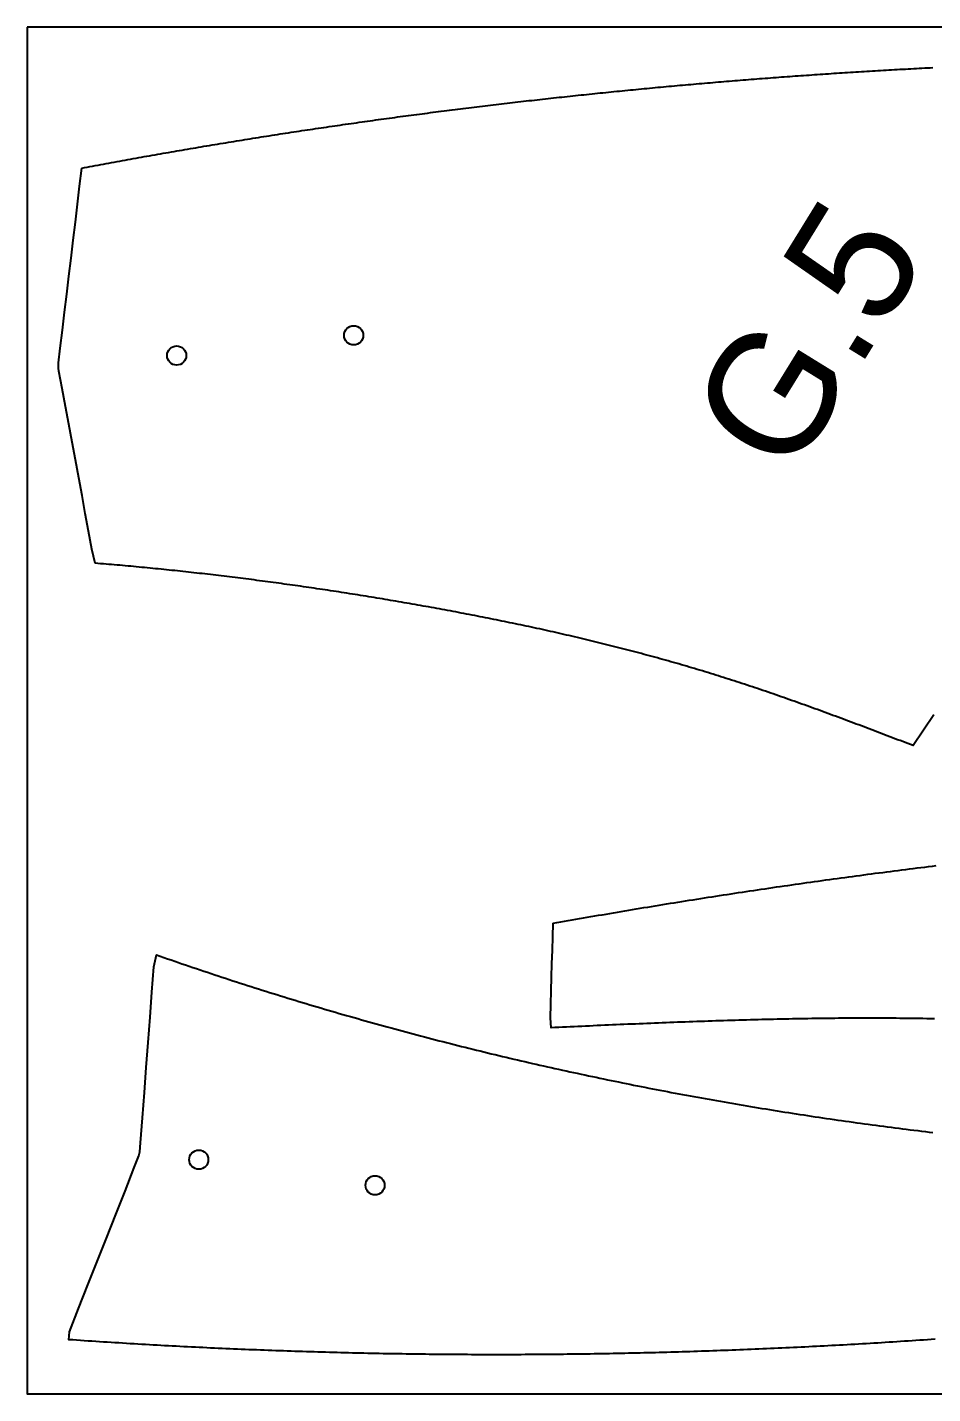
# Model space of a CAD drawing. Extents: x 2 to 206, y 2 to 48.
# Drawn here: x 111.83 to 142.32, y 1.85 to 47.85 of the extents above; entities that cross this region are included whole.
import ezdxf

# ---------------------------------------------------------------- set-up
doc = ezdxf.new("R2010")
doc.units = 0
doc.layers.get('0').update_dxf_attribs({"linetype": 'CONTINUOUS'})
for name, color, linetype in [('ANNOTATION', 7, 'CONTINUOUS'), ('CUT_SHEET', 1, 'CONTINUOUS'), ('DRILLING', 3, 'CONTINUOUS')]:
    doc.layers.add(name, color=color, linetype=linetype)
doc.styles.add('TW_CEN_MT', font='txt')

# ---------------------------------------------------------------- blocks, each defined once
blk = doc.blocks.new('*U20')
at = {"layer": 'ANNOTATION', "color": 7, "style": 'TW_CEN_MT'}
blk.add_text('G.5', height=4.1481, rotation=58.3366, dxfattribs=at).set_placement((137.521, 32.581))

msp = doc.modelspace()

# ---------------------------------------------------------------- linework, layer by layer
for points in [[(113.669, 43.1052, 0), (113.76, 43.1225, 0), (113.851, 43.1397, 0), (113.943, 43.1568, 0), (114.034, 43.174, 0), (114.125, 43.191, 0), (114.216, 43.2081, 0), (114.308, 43.2251, 0), (114.399, 43.242, 0), (114.49, 43.259, 0), (114.582, 43.2758, 0), (114.673, 43.2927, 0), (114.764, 43.3095, 0), (114.856, 43.3262, 0), (114.947, 43.3429, 0), (115.039, 43.3596, 0), (115.13, 43.3762, 0), (115.221, 43.3928, 0), (115.313, 43.4093, 0), (115.404, 43.4258, 0), (115.496, 43.4423, 0), (115.587, 43.4587, 0), (115.678, 43.4751, 0), (115.77, 43.4914, 0), (115.861, 43.5077, 0), (115.953, 43.5239, 0), (116.044, 43.5401, 0), (116.136, 43.5563, 0), (116.227, 43.5724, 0), (116.319, 43.5885, 0), (116.41, 43.6045, 0), (116.502, 43.6205, 0), (116.593, 43.6365, 0), (116.685, 43.6524, 0), (116.776, 43.6682, 0), (116.868, 43.6841, 0), (116.959, 43.6998, 0), (117.051, 43.7156, 0), (117.142, 43.7313, 0), (117.234, 43.7469, 0), (117.325, 43.7626, 0), (117.417, 43.7781, 0), (117.509, 43.7937, 0), (117.6, 43.8091, 0), (117.692, 43.8246, 0), (117.783, 43.84, 0), (117.875, 43.8554, 0), (117.967, 43.8707, 0), (118.058, 43.886, 0), (118.15, 43.9012, 0), (118.241, 43.9164, 0), (118.333, 43.9315, 0), (118.425, 43.9466, 0), (118.516, 43.9617, 0), (118.608, 43.9767, 0), (118.7, 43.9917, 0), (118.791, 44.0067, 0), (118.883, 44.0216, 0), (118.975, 44.0364, 0), (119.066, 44.0512, 0), (119.158, 44.066, 0), (119.25, 44.0807, 0), (119.341, 44.0954, 0), (119.433, 44.1101, 0), (119.525, 44.1247, 0), (119.617, 44.1392, 0), (119.708, 44.1538, 0), (119.8, 44.1683, 0), (119.892, 44.1827, 0), (119.984, 44.1971, 0), (120.075, 44.2114, 0), (120.167, 44.2258, 0), (120.259, 44.24, 0), (120.351, 44.2543, 0), (120.443, 44.2684, 0), (120.534, 44.2826, 0), (120.626, 44.2967, 0), (120.718, 44.3108, 0), (120.81, 44.3248, 0), (120.902, 44.3388, 0), (120.993, 44.3527, 0), (121.085, 44.3666, 0), (121.177, 44.3804, 0), (121.269, 44.3943, 0), (121.361, 44.408, 0), (121.453, 44.4218, 0), (121.545, 44.4354, 0), (121.636, 44.4491, 0), (121.728, 44.4627, 0), (121.82, 44.4763, 0), (121.912, 44.4898, 0), (122.004, 44.5033, 0), (122.096, 44.5167, 0), (122.188, 44.5301, 0), (122.28, 44.5435, 0), (122.372, 44.5568, 0), (122.464, 44.5701, 0), (122.555, 44.5833, 0), (122.647, 44.5965, 0), (122.739, 44.6096, 0), (122.831, 44.6227, 0), (122.923, 44.6358, 0), (123.015, 44.6488, 0), (123.107, 44.6618, 0), (123.199, 44.6748, 0), (123.291, 44.6877, 0), (123.383, 44.7005, 0), (123.475, 44.7134, 0), (123.567, 44.7261, 0), (123.659, 44.7389, 0), (123.751, 44.7516, 0), (123.843, 44.7642, 0), (123.935, 44.7768, 0), (124.027, 44.7894, 0), (124.119, 44.8019, 0), (124.211, 44.8144, 0), (124.303, 44.8269, 0), (124.395, 44.8393, 0), (124.487, 44.8517, 0), (124.58, 44.864, 0), (124.672, 44.8763, 0), (124.764, 44.8885, 0), (124.856, 44.9007, 0), (124.948, 44.9129, 0), (125.04, 44.925, 0), (125.132, 44.9371, 0), (125.224, 44.9492, 0), (125.316, 44.9612, 0), (125.408, 44.9731, 0), (125.5, 44.985, 0), (125.593, 44.9969, 0), (125.685, 45.0088, 0), (125.777, 45.0206, 0), (125.869, 45.0323, 0), (125.961, 45.044, 0), (126.053, 45.0557, 0), (126.145, 45.0673, 0), (126.238, 45.0789, 0), (126.33, 45.0905, 0), (126.422, 45.102, 0), (126.514, 45.1135, 0), (126.606, 45.1249, 0), (126.698, 45.1363, 0), (126.791, 45.1477, 0), (126.883, 45.159, 0), (126.975, 45.1702, 0), (127.067, 45.1815, 0), (127.159, 45.1927, 0), (127.252, 45.2038, 0), (127.344, 45.2149, 0), (127.436, 45.226, 0), (127.528, 45.237, 0), (127.621, 45.248, 0), (127.713, 45.2589, 0), (127.805, 45.2698, 0), (127.897, 45.2807, 0), (127.989, 45.2915, 0), (128.082, 45.3023, 0), (128.174, 45.3131, 0), (128.266, 45.3238, 0), (128.359, 45.3344, 0), (128.451, 45.3451, 0), (128.543, 45.3557, 0), (128.635, 45.3662, 0), (128.728, 45.3767, 0), (128.82, 45.3872, 0), (128.912, 45.3976, 0), (129.005, 45.408, 0), (129.097, 45.4183, 0), (129.189, 45.4286, 0), (129.282, 45.4389, 0), (129.374, 45.4491, 0), (129.466, 45.4593, 0), (129.559, 45.4694, 0), (129.651, 45.4795, 0), (129.743, 45.4896, 0), (129.836, 45.4996, 0), (129.928, 45.5096, 0), (130.02, 45.5196, 0), (130.113, 45.5295, 0), (130.205, 45.5393, 0), (130.297, 45.5491, 0), (130.39, 45.5589, 0), (130.482, 45.5687, 0), (130.574, 45.5784, 0), (130.667, 45.588, 0), (130.759, 45.5977, 0), (130.852, 45.6073, 0), (130.944, 45.6168, 0), (131.036, 45.6263, 0), (131.129, 45.6358, 0), (131.221, 45.6452, 0), (131.314, 45.6546, 0), (131.406, 45.6639, 0), (131.498, 45.6732, 0), (131.591, 45.6825, 0), (131.683, 45.6917, 0), (131.776, 45.7009, 0), (131.868, 45.7101, 0), (131.961, 45.7192, 0), (132.053, 45.7282, 0), (132.146, 45.7373, 0), (132.238, 45.7463, 0), (132.33, 45.7552, 0), (132.423, 45.7641, 0), (132.515, 45.773, 0), (132.608, 45.7818, 0), (132.7, 45.7906, 0), (132.793, 45.7994, 0), (132.885, 45.8081, 0), (132.978, 45.8168, 0), (133.07, 45.8254, 0), (133.163, 45.834, 0), (133.255, 45.8426, 0), (133.348, 45.8511, 0), (133.44, 45.8596, 0), (133.533, 45.868, 0), (133.625, 45.8764, 0), (133.718, 45.8848, 0), (133.81, 45.8931, 0), (133.903, 45.9014, 0), (133.995, 45.9096, 0), (134.088, 45.9178, 0), (134.18, 45.926, 0), (134.273, 45.9341, 0), (134.365, 45.9422, 0), (134.458, 45.9502, 0), (134.551, 45.9582, 0), (134.643, 45.9662, 0), (134.736, 45.9741, 0), (134.828, 45.982, 0), (134.921, 45.9899, 0), (135.013, 45.9977, 0), (135.106, 46.0055, 0), (135.198, 46.0132, 0), (135.291, 46.0209, 0), (135.384, 46.0286, 0), (135.476, 46.0362, 0), (135.569, 46.0438, 0), (135.661, 46.0513, 0), (135.754, 46.0588, 0), (135.846, 46.0663, 0), (135.939, 46.0737, 0), (136.032, 46.0811, 0), (136.124, 46.0884, 0), (136.217, 46.0957, 0), (136.309, 46.103, 0), (136.402, 46.1102, 0), (136.495, 46.1174, 0), (136.587, 46.1246, 0), (136.68, 46.1317, 0), (136.773, 46.1388, 0), (136.865, 46.1458, 0), (136.958, 46.1528, 0), (137.05, 46.1598, 0), (137.143, 46.1667, 0), (137.236, 46.1736, 0), (137.328, 46.1804, 0), (137.421, 46.1872, 0), (137.514, 46.194, 0), (137.606, 46.2007, 0), (137.699, 46.2074, 0), (137.792, 46.214, 0), (137.884, 46.2206, 0), (137.977, 46.2272, 0), (138.07, 46.2337, 0), (138.162, 46.2402, 0), (138.255, 46.2466, 0), (138.348, 46.2531, 0), (138.44, 46.2594, 0), (138.533, 46.2658, 0), (138.626, 46.272, 0), (138.718, 46.2783, 0), (138.811, 46.2845, 0), (138.904, 46.2907, 0), (138.996, 46.2968, 0), (139.089, 46.3029, 0), (139.182, 46.309, 0), (139.274, 46.315, 0), (139.367, 46.321, 0), (139.46, 46.3269, 0), (139.552, 46.3328, 0), (139.645, 46.3386, 0), (139.738, 46.3445, 0), (139.831, 46.3502, 0), (139.923, 46.356, 0), (140.016, 46.3617, 0), (140.109, 46.3673, 0), (140.201, 46.373, 0), (140.294, 46.3785, 0), (140.387, 46.3841, 0), (140.48, 46.3896, 0), (140.572, 46.395, 0), (140.665, 46.4005, 0), (140.758, 46.4058, 0), (140.85, 46.4112, 0), (140.943, 46.4165, 0), (141.036, 46.4218, 0), (141.129, 46.427, 0), (141.221, 46.4322, 0), (141.314, 46.4373, 0), (141.407, 46.4424, 0), (141.5, 46.4475, 0), (141.592, 46.4525, 0), (141.685, 46.4575, 0), (141.778, 46.4624, 0), (141.871, 46.4673, 0), (141.963, 46.4722, 0), (142.056, 46.477, 0), (142.149, 46.4818, 0), (142.242, 46.4865, 0), (142.334, 46.4912, 0)], [(142.358, 24.7043, 0), (141.662, 23.6639, 0), (141.575, 23.6972, 0), (141.488, 23.7305, 0), (141.402, 23.7637, 0), (141.315, 23.797, 0), (141.228, 23.8302, 0), (141.141, 23.8634, 0), (141.054, 23.8966, 0), (140.968, 23.9298, 0), (140.881, 23.963, 0), (140.794, 23.9961, 0), (140.707, 24.0292, 0), (140.62, 24.0622, 0), (140.533, 24.0952, 0), (140.446, 24.1282, 0), (140.36, 24.1612, 0), (140.273, 24.1941, 0), (140.186, 24.227, 0), (140.099, 24.2599, 0), (140.012, 24.2927, 0), (139.925, 24.3254, 0), (139.838, 24.3581, 0), (139.751, 24.3908, 0), (139.664, 24.4234, 0), (139.577, 24.456, 0), (139.49, 24.4885, 0), (139.403, 24.521, 0), (139.316, 24.5534, 0), (139.229, 24.5858, 0), (139.142, 24.6181, 0), (139.054, 24.6503, 0), (138.967, 24.6825, 0), (138.88, 24.7146, 0), (138.793, 24.7466, 0), (138.706, 24.7786, 0), (138.619, 24.8105, 0), (138.531, 24.8424, 0), (138.444, 24.8741, 0), (138.357, 24.9058, 0), (138.269, 24.9375, 0), (138.182, 24.969, 0), (138.095, 25.0005, 0), (138.007, 25.0319, 0), (137.92, 25.0632, 0), (137.833, 25.0944, 0), (137.745, 25.1255, 0), (137.658, 25.1566, 0), (137.57, 25.1875, 0), (137.482, 25.2184, 0), (137.395, 25.2492, 0), (137.307, 25.2799, 0), (137.22, 25.3105, 0), (137.132, 25.341, 0), (137.044, 25.3714, 0), (136.957, 25.4017, 0), (136.869, 25.4319, 0), (136.781, 25.462, 0), (136.693, 25.4919, 0), (136.605, 25.5218, 0), (136.517, 25.5516, 0), (136.429, 25.5813, 0), (136.341, 25.6108, 0), (136.253, 25.6402, 0), (136.165, 25.6696, 0), (136.077, 25.6988, 0), (135.989, 25.7279, 0), (135.901, 25.7568, 0), (135.813, 25.7857, 0), (135.725, 25.8144, 0), (135.636, 25.843, 0), (135.548, 25.8714, 0), (135.46, 25.8998, 0), (135.371, 25.928, 0), (135.283, 25.9561, 0), (135.194, 25.984, 0), (135.106, 26.0118, 0), (135.017, 26.0395, 0), (134.929, 26.067, 0), (134.84, 26.0944, 0), (134.751, 26.1217, 0), (134.662, 26.1488, 0), (134.574, 26.1758, 0), (134.485, 26.2026, 0), (134.396, 26.2294, 0), (134.307, 26.2559, 0), (134.218, 26.2824, 0), (134.129, 26.3087, 0), (134.04, 26.3349, 0), (133.951, 26.3609, 0), (133.862, 26.3868, 0), (133.773, 26.4126, 0), (133.683, 26.4383, 0), (133.594, 26.4638, 0), (133.505, 26.4892, 0), (133.416, 26.5145, 0), (133.326, 26.5396, 0), (133.237, 26.5646, 0), (133.147, 26.5895, 0), (133.058, 26.6143, 0), (132.968, 26.6389, 0), (132.879, 26.6634, 0), (132.789, 26.6878, 0), (132.7, 26.7121, 0), (132.61, 26.7362, 0), (132.52, 26.7602, 0), (132.431, 26.7841, 0), (132.341, 26.8079, 0), (132.251, 26.8316, 0), (132.161, 26.8551, 0), (132.071, 26.8786, 0), (131.981, 26.9019, 0), (131.891, 26.9251, 0), (131.801, 26.9481, 0), (131.711, 26.9711, 0), (131.621, 26.9939, 0), (131.531, 27.0167, 0), (131.441, 27.0393, 0), (131.351, 27.0618, 0), (131.261, 27.0842, 0), (131.171, 27.1065, 0), (131.081, 27.1286, 0), (130.99, 27.1507, 0), (130.9, 27.1726, 0), (130.81, 27.1945, 0), (130.719, 27.2162, 0), (130.629, 27.2378, 0), (130.539, 27.2594, 0), (130.448, 27.2808, 0), (130.358, 27.3021, 0), (130.267, 27.3233, 0), (130.177, 27.3444, 0), (130.086, 27.3654, 0), (129.996, 27.3863, 0), (129.905, 27.407, 0), (129.815, 27.4277, 0), (129.724, 27.4483, 0), (129.633, 27.4688, 0), (129.543, 27.4892, 0), (129.452, 27.5095, 0), (129.361, 27.5296, 0), (129.27, 27.5497, 0), (129.18, 27.5697, 0), (129.089, 27.5896, 0), (128.998, 27.6094, 0), (128.907, 27.6291, 0), (128.816, 27.6487, 0), (128.725, 27.6682, 0), (128.634, 27.6877, 0), (128.543, 27.707, 0), (128.452, 27.7262, 0), (128.361, 27.7454, 0), (128.27, 27.7644, 0), (128.179, 27.7834, 0), (128.088, 27.8023, 0), (127.997, 27.821, 0), (127.906, 27.8397, 0), (127.815, 27.8584, 0), (127.724, 27.8769, 0), (127.633, 27.8953, 0), (127.542, 27.9137, 0), (127.45, 27.9319, 0), (127.359, 27.9501, 0), (127.268, 27.9682, 0), (127.177, 27.9862, 0), (127.086, 28.0042, 0), (126.994, 28.022, 0), (126.903, 28.0398, 0), (126.812, 28.0575, 0), (126.72, 28.0751, 0), (126.629, 28.0926, 0), (126.538, 28.1101, 0), (126.446, 28.1275, 0), (126.355, 28.1448, 0), (126.264, 28.162, 0), (126.172, 28.1792, 0), (126.081, 28.1962, 0), (125.989, 28.2132, 0), (125.898, 28.2302, 0), (125.807, 28.247, 0), (125.715, 28.2638, 0), (125.624, 28.2805, 0), (125.532, 28.2971, 0), (125.441, 28.3137, 0), (125.349, 28.3302, 0), (125.258, 28.3466, 0), (125.166, 28.363, 0), (125.075, 28.3793, 0), (124.983, 28.3955, 0), (124.892, 28.4117, 0), (124.8, 28.4278, 0), (124.708, 28.4438, 0), (124.617, 28.4597, 0), (124.525, 28.4756, 0), (124.434, 28.4914, 0), (124.342, 28.5072, 0), (124.25, 28.5228, 0), (124.159, 28.5384, 0), (124.067, 28.5539, 0), (123.976, 28.5694, 0), (123.884, 28.5848, 0), (123.792, 28.6001, 0), (123.701, 28.6154, 0), (123.609, 28.6305, 0), (123.517, 28.6456, 0), (123.426, 28.6607, 0), (123.334, 28.6756, 0), (123.242, 28.6905, 0), (123.15, 28.7054, 0), (123.059, 28.7201, 0), (122.967, 28.7348, 0), (122.875, 28.7494, 0), (122.783, 28.764, 0), (122.692, 28.7784, 0), (122.6, 28.7928, 0), (122.508, 28.8072, 0), (122.416, 28.8214, 0), (122.324, 28.8356, 0), (122.233, 28.8497, 0), (122.141, 28.8638, 0), (122.049, 28.8777, 0), (121.957, 28.8916, 0), (121.865, 28.9055, 0), (121.773, 28.9192, 0), (121.681, 28.9329, 0), (121.589, 28.9465, 0), (121.498, 28.9601, 0), (121.406, 28.9735, 0), (121.314, 28.9869, 0), (121.222, 29.0003, 0), (121.13, 29.0135, 0), (121.038, 29.0267, 0), (120.946, 29.0398, 0), (120.854, 29.0528, 0), (120.762, 29.0658, 0), (120.67, 29.0787, 0), (120.578, 29.0915, 0), (120.486, 29.1042, 0), (120.394, 29.1169, 0), (120.302, 29.1295, 0), (120.21, 29.142, 0), (120.118, 29.1545, 0), (120.026, 29.1669, 0), (119.934, 29.1792, 0), (119.842, 29.1914, 0), (119.75, 29.2036, 0), (119.658, 29.2157, 0), (119.566, 29.2277, 0), (119.474, 29.2396, 0), (119.381, 29.2515, 0), (119.289, 29.2633, 0), (119.197, 29.275, 0), (119.105, 29.2866, 0), (119.013, 29.2982, 0), (118.921, 29.3097, 0), (118.829, 29.3211, 0), (118.736, 29.3325, 0), (118.644, 29.3437, 0), (118.552, 29.3549, 0), (118.46, 29.3661, 0), (118.368, 29.3771, 0), (118.276, 29.3881, 0), (118.183, 29.399, 0), (118.091, 29.4098, 0), (117.999, 29.4206, 0), (117.907, 29.4313, 0), (117.814, 29.4419, 0), (117.722, 29.4524, 0), (117.63, 29.4628, 0), (117.538, 29.4732, 0), (117.445, 29.4835, 0), (117.353, 29.4937, 0), (117.261, 29.5039, 0), (117.168, 29.514, 0), (117.076, 29.524, 0), (116.984, 29.5339, 0), (116.891, 29.5437, 0), (116.799, 29.5535, 0), (116.707, 29.5632, 0), (116.614, 29.5728, 0), (116.522, 29.5824, 0), (116.43, 29.5918, 0), (116.337, 29.6012, 0), (116.245, 29.6106, 0), (116.152, 29.6198, 0), (116.06, 29.629, 0), (115.968, 29.638, 0), (115.875, 29.6471, 0), (115.783, 29.656, 0), (115.69, 29.6649, 0), (115.598, 29.6736, 0), (115.505, 29.6823, 0), (115.413, 29.691, 0), (115.32, 29.6995, 0), (115.228, 29.708, 0), (115.135, 29.7164, 0), (115.043, 29.7247, 0), (114.951, 29.7329, 0), (114.858, 29.7411, 0), (114.765, 29.7492, 0), (114.673, 29.7572, 0), (114.58, 29.7651, 0), (114.488, 29.773, 0), (114.395, 29.7808, 0), (114.303, 29.7885, 0), (114.21, 29.7961, 0), (114.118, 29.8037, 0), (114.01, 30.2785, 0), (113.899, 30.8791, 0), (113.788, 31.4797, 0), (113.677, 32.0803, 0), (113.565, 32.6809, 0), (113.454, 33.2814, 0), (113.343, 33.882, 0), (113.232, 34.4826, 0), (113.12, 35.0832, 0), (113.009, 35.6838, 0), (112.9, 36.2748, 0), (112.887, 36.3667, 0), (112.883, 36.4596, 0), (112.888, 36.5523, 0), (112.946, 37.0401, 0), (113.018, 37.6466, 0), (113.091, 38.2531, 0), (113.163, 38.8596, 0), (113.235, 39.4661, 0), (113.307, 40.0727, 0), (113.38, 40.6792, 0), (113.452, 41.2857, 0), (113.524, 41.8922, 0), (113.596, 42.4987, 0), (113.669, 43.1052, 0)], [(129.544, 17.6854, 0), (129.671, 17.7075, 0), (129.799, 17.7296, 0), (129.926, 17.7517, 0), (130.053, 17.7738, 0), (130.18, 17.7959, 0), (130.308, 17.8179, 0), (130.435, 17.84, 0), (130.562, 17.862, 0), (130.689, 17.884, 0), (130.817, 17.9059, 0), (130.944, 17.9278, 0), (131.071, 17.9497, 0), (131.198, 17.9716, 0), (131.326, 17.9933, 0), (131.453, 18.0151, 0), (131.58, 18.0368, 0), (131.708, 18.0584, 0), (131.835, 18.08, 0), (131.962, 18.1015, 0), (132.09, 18.123, 0), (132.217, 18.1443, 0), (132.344, 18.1656, 0), (132.472, 18.1869, 0), (132.599, 18.208, 0), (132.727, 18.2291, 0), (132.854, 18.2502, 0), (132.981, 18.2711, 0), (133.109, 18.292, 0), (133.236, 18.3128, 0), (133.364, 18.3335, 0), (133.491, 18.3542, 0), (133.619, 18.3747, 0), (133.746, 18.3953, 0), (133.874, 18.4157, 0), (134.001, 18.4361, 0), (134.129, 18.4564, 0), (134.257, 18.4766, 0), (134.384, 18.4968, 0), (134.512, 18.5168, 0), (134.639, 18.5369, 0), (134.767, 18.5568, 0), (134.894, 18.5767, 0), (135.022, 18.5965, 0), (135.15, 18.6162, 0), (135.277, 18.6358, 0), (135.405, 18.6554, 0), (135.533, 18.6749, 0), (135.66, 18.6944, 0), (135.788, 18.7137, 0), (135.916, 18.733, 0), (136.044, 18.7523, 0), (136.171, 18.7714, 0), (136.299, 18.7905, 0), (136.427, 18.8095, 0), (136.554, 18.8285, 0), (136.682, 18.8473, 0), (136.81, 18.8661, 0), (136.938, 18.8849, 0), (137.066, 18.9035, 0), (137.193, 18.9221, 0), (137.321, 18.9406, 0), (137.449, 18.9591, 0), (137.577, 18.9774, 0), (137.705, 18.9957, 0), (137.833, 19.014, 0), (137.961, 19.0321, 0), (138.088, 19.0502, 0), (138.216, 19.0682, 0), (138.344, 19.0862, 0), (138.472, 19.1041, 0), (138.6, 19.1219, 0), (138.728, 19.1396, 0), (138.856, 19.1573, 0), (138.984, 19.1749, 0), (139.112, 19.1924, 0), (139.24, 19.2099, 0), (139.368, 19.2272, 0), (139.496, 19.2446, 0), (139.624, 19.2618, 0), (139.752, 19.279, 0), (139.88, 19.2961, 0), (140.008, 19.3131, 0), (140.136, 19.3301, 0), (140.264, 19.347, 0), (140.392, 19.3638, 0), (140.52, 19.3806, 0), (140.648, 19.3972, 0), (140.776, 19.4139, 0), (140.904, 19.4304, 0), (141.033, 19.4469, 0), (141.161, 19.4633, 0), (141.289, 19.4796, 0), (141.417, 19.4959, 0), (141.545, 19.5121, 0), (141.673, 19.5282, 0), (141.801, 19.5442, 0), (141.93, 19.5602, 0), (142.058, 19.5761, 0), (142.186, 19.592, 0), (142.314, 19.6078, 0), (142.442, 19.6235, 0)], [(142.383, 14.4651, 0), (142.254, 14.4675, 0), (142.125, 14.4699, 0), (141.996, 14.472, 0), (141.867, 14.4741, 0), (141.738, 14.4759, 0), (141.609, 14.4777, 0), (141.479, 14.4792, 0), (141.35, 14.4807, 0), (141.221, 14.4819, 0), (141.092, 14.4831, 0), (140.963, 14.484, 0), (140.834, 14.4848, 0), (140.705, 14.4855, 0), (140.575, 14.4861, 0), (140.446, 14.4864, 0), (140.317, 14.4867, 0), (140.188, 14.4868, 0), (140.059, 14.4867, 0), (139.93, 14.4865, 0), (139.801, 14.4862, 0), (139.672, 14.4858, 0), (139.542, 14.4852, 0), (139.413, 14.4845, 0), (139.284, 14.4836, 0), (139.155, 14.4826, 0), (139.026, 14.4815, 0), (138.897, 14.4803, 0), (138.768, 14.4789, 0), (138.639, 14.4775, 0), (138.509, 14.4759, 0), (138.38, 14.4741, 0), (138.251, 14.4723, 0), (138.122, 14.4704, 0), (137.993, 14.4683, 0), (137.864, 14.4661, 0), (137.735, 14.4638, 0), (137.606, 14.4614, 0), (137.477, 14.4589, 0), (137.347, 14.4563, 0), (137.218, 14.4536, 0), (137.089, 14.4508, 0), (136.96, 14.4479, 0), (136.831, 14.4449, 0), (136.702, 14.4418, 0), (136.573, 14.4386, 0), (136.444, 14.4353, 0), (136.315, 14.4319, 0), (136.186, 14.4285, 0), (136.056, 14.4249, 0), (135.927, 14.4213, 0), (135.798, 14.4175, 0), (135.669, 14.4137, 0), (135.54, 14.4098, 0), (135.411, 14.4058, 0), (135.282, 14.4018, 0), (135.153, 14.3976, 0), (135.024, 14.3934, 0), (134.895, 14.3892, 0), (134.766, 14.3848, 0), (134.637, 14.3804, 0), (134.507, 14.3759, 0), (134.378, 14.3714, 0), (134.249, 14.3667, 0), (134.12, 14.3621, 0), (133.991, 14.3573, 0), (133.862, 14.3525, 0), (133.733, 14.3477, 0), (133.604, 14.3427, 0), (133.475, 14.3378, 0), (133.346, 14.3327, 0), (133.217, 14.3277, 0), (133.088, 14.3225, 0), (132.958, 14.3174, 0), (132.829, 14.3122, 0), (132.7, 14.3069, 0), (132.571, 14.3016, 0), (132.442, 14.2962, 0), (132.313, 14.2909, 0), (132.184, 14.2854, 0), (132.055, 14.28, 0), (131.926, 14.2745, 0), (131.797, 14.269, 0), (131.668, 14.2634, 0), (131.539, 14.2578, 0), (131.41, 14.2522, 0), (131.281, 14.2466, 0), (131.151, 14.2409, 0), (131.022, 14.2352, 0), (130.893, 14.2295, 0), (130.764, 14.2238, 0), (130.635, 14.2181, 0), (130.506, 14.2123, 0), (130.377, 14.2065, 0), (130.248, 14.2008, 0), (130.119, 14.195, 0), (129.99, 14.1892, 0), (129.861, 14.1834, 0), (129.732, 14.1776, 0), (129.603, 14.1717, 0), (129.474, 14.1659, 0), (129.45, 14.5024, 0), (129.464, 14.9571, 0), (129.477, 15.4119, 0), (129.491, 15.8666, 0), (129.504, 16.3213, 0), (129.517, 16.776, 0), (129.531, 17.2307, 0), (129.544, 17.6854, 0)], [(142.405, 3.67832, 0), (142.277, 3.66933, 0), (142.148, 3.66042, 0), (142.019, 3.65158, 0), (141.89, 3.64282, 0), (141.761, 3.63413, 0), (141.632, 3.62552, 0), (141.503, 3.61698, 0), (141.375, 3.60853, 0), (141.246, 3.60014, 0), (141.117, 3.59184, 0), (140.988, 3.58361, 0), (140.859, 3.57546, 0), (140.73, 3.56738, 0), (140.601, 3.55938, 0), (140.472, 3.55146, 0), (140.343, 3.54361, 0), (140.214, 3.53585, 0), (140.085, 3.52815, 0), (139.957, 3.52054, 0), (139.828, 3.51301, 0), (139.699, 3.50555, 0), (139.57, 3.49817, 0), (139.441, 3.49086, 0), (139.312, 3.48364, 0), (139.183, 3.47649, 0), (139.054, 3.46942, 0), (138.925, 3.46243, 0), (138.796, 3.45552, 0), (138.667, 3.44868, 0), (138.538, 3.44192, 0), (138.409, 3.43525, 0), (138.28, 3.42865, 0), (138.151, 3.42213, 0), (138.022, 3.41568, 0), (137.893, 3.40932, 0), (137.764, 3.40303, 0), (137.635, 3.39683, 0), (137.506, 3.3907, 0), (137.377, 3.38465, 0), (137.248, 3.37868, 0), (137.119, 3.37278, 0), (136.99, 3.36697, 0), (136.861, 3.36123, 0), (136.732, 3.35558, 0), (136.603, 3.35, 0), (136.474, 3.3445, 0), (136.345, 3.33908, 0), (136.216, 3.33374, 0), (136.087, 3.32848, 0), (135.958, 3.3233, 0), (135.829, 3.31819, 0), (135.699, 3.31317, 0), (135.57, 3.30822, 0), (135.441, 3.30335, 0), (135.312, 3.29856, 0), (135.183, 3.29385, 0), (135.054, 3.28922, 0), (134.925, 3.28467, 0), (134.796, 3.2802, 0), (134.667, 3.27581, 0), (134.538, 3.2715, 0), (134.409, 3.26726, 0), (134.28, 3.26311, 0), (134.15, 3.25903, 0), (134.021, 3.25504, 0), (133.892, 3.25112, 0), (133.763, 3.24728, 0), (133.634, 3.24352, 0), (133.505, 3.23985, 0), (133.376, 3.23625, 0), (133.247, 3.23273, 0), (133.118, 3.22929, 0), (132.989, 3.22593, 0), (132.859, 3.22265, 0), (132.73, 3.21944, 0), (132.601, 3.21632, 0), (132.472, 3.21328, 0), (132.343, 3.21032, 0), (132.214, 3.20744, 0), (132.085, 3.20463, 0), (131.955, 3.20191, 0), (131.826, 3.19927, 0), (131.697, 3.19671, 0), (131.568, 3.19422, 0), (131.439, 3.19182, 0), (131.31, 3.1895, 0), (131.181, 3.18725, 0), (131.051, 3.18509, 0), (130.922, 3.18301, 0), (130.793, 3.181, 0), (130.664, 3.17908, 0), (130.535, 3.17724, 0), (130.406, 3.17547, 0), (130.277, 3.17379, 0), (130.147, 3.17219, 0), (130.018, 3.17066, 0), (129.889, 3.16922, 0), (129.76, 3.16786, 0), (129.631, 3.16658, 0), (129.502, 3.16538, 0), (129.372, 3.16426, 0), (129.243, 3.16321, 0), (129.114, 3.16225, 0), (128.985, 3.16137, 0), (128.856, 3.16057, 0), (128.727, 3.15986, 0), (128.597, 3.15922, 0), (128.468, 3.15866, 0), (128.339, 3.15818, 0), (128.21, 3.15779, 0), (128.081, 3.15747, 0), (127.952, 3.15723, 0), (127.822, 3.15708, 0), (127.693, 3.157, 0), (127.564, 3.15701, 0), (127.435, 3.1571, 0), (127.306, 3.15727, 0), (127.177, 3.15752, 0), (127.047, 3.15785, 0), (126.918, 3.15826, 0), (126.789, 3.15875, 0), (126.66, 3.15932, 0), (126.531, 3.15997, 0), (126.402, 3.16071, 0), (126.272, 3.16153, 0), (126.143, 3.16242, 0), (126.014, 3.1634, 0), (125.885, 3.16446, 0), (125.756, 3.1656, 0), (125.627, 3.16682, 0), (125.497, 3.16812, 0), (125.368, 3.16951, 0), (125.239, 3.17097, 0), (125.11, 3.17252, 0), (124.981, 3.17414, 0), (124.852, 3.17585, 0), (124.722, 3.17764, 0), (124.593, 3.17951, 0), (124.464, 3.18146, 0), (124.335, 3.1835, 0), (124.206, 3.18561, 0), (124.077, 3.18781, 0), (123.948, 3.19009, 0), (123.818, 3.19245, 0), (123.689, 3.19489, 0), (123.56, 3.19741, 0), (123.431, 3.20001, 0), (123.302, 3.20269, 0), (123.173, 3.20546, 0), (123.043, 3.20831, 0), (122.914, 3.21123, 0), (122.785, 3.21424, 0), (122.656, 3.21733, 0), (122.527, 3.22051, 0), (122.398, 3.22376, 0), (122.269, 3.22709, 0), (122.14, 3.23051, 0), (122.01, 3.23401, 0), (121.881, 3.23759, 0), (121.752, 3.24125, 0), (121.623, 3.24499, 0), (121.494, 3.24882, 0), (121.365, 3.25272, 0), (121.236, 3.25671, 0), (121.107, 3.26078, 0), (120.977, 3.26492, 0), (120.848, 3.26916, 0), (120.719, 3.27347, 0), (120.59, 3.27786, 0), (120.461, 3.28234, 0), (120.332, 3.2869, 0), (120.203, 3.29153, 0), (120.074, 3.29625, 0), (119.945, 3.30106, 0), (119.816, 3.30594, 0), (119.686, 3.31091, 0), (119.557, 3.31595, 0), (119.428, 3.32108, 0), (119.299, 3.32629, 0), (119.17, 3.33158, 0), (119.041, 3.33695, 0), (118.912, 3.34241, 0), (118.783, 3.34795, 0), (118.654, 3.35356, 0), (118.525, 3.35926, 0), (118.396, 3.36504, 0), (118.267, 3.37091, 0), (118.138, 3.37685, 0), (118.009, 3.38288, 0), (117.88, 3.38899, 0), (117.751, 3.39518, 0), (117.622, 3.40145, 0), (117.493, 3.4078, 0), (117.364, 3.41424, 0), (117.234, 3.42075, 0), (117.105, 3.42735, 0), (116.976, 3.43403, 0), (116.847, 3.44079, 0), (116.718, 3.44764, 0), (116.589, 3.45456, 0), (116.46, 3.46157, 0), (116.331, 3.46866, 0), (116.203, 3.47583, 0), (116.074, 3.48308, 0), (115.945, 3.49042, 0), (115.816, 3.49783, 0), (115.687, 3.50533, 0), (115.558, 3.51291, 0), (115.429, 3.52057, 0), (115.3, 3.52832, 0), (115.171, 3.53614, 0), (115.042, 3.54405, 0), (114.913, 3.55204, 0), (114.784, 3.56011, 0), (114.655, 3.56826, 0), (114.526, 3.5765, 0), (114.397, 3.58482, 0), (114.268, 3.59321, 0), (114.139, 3.6017, 0), (114.011, 3.61026, 0), (113.882, 3.6189, 0), (113.753, 3.62763, 0), (113.624, 3.63644, 0), (113.495, 3.64533, 0), (113.366, 3.6543, 0), (113.237, 3.66336, 0), (113.251, 3.92471, 0), (113.563, 4.71468, 0), (113.876, 5.50464, 0), (114.188, 6.29461, 0), (114.5, 7.08458, 0), (114.813, 7.87455, 0), (115.125, 8.66452, 0), (115.437, 9.45448, 0), (115.594, 9.85704, 0), (115.624, 9.98267, 0), (115.651, 10.2855, 0), (115.715, 11.1326, 0), (115.778, 11.9797, 0), (115.842, 12.8268, 0), (115.905, 13.6739, 0), (115.969, 14.521, 0), (116.032, 15.3681, 0), (116.096, 16.2152, 0), (116.189, 16.6176, 0), (116.31, 16.5748, 0), (116.432, 16.5322, 0), (116.554, 16.4897, 0), (116.676, 16.4473, 0), (116.798, 16.4051, 0), (116.921, 16.363, 0), (117.043, 16.3211, 0), (117.165, 16.2793, 0), (117.287, 16.2376, 0), (117.41, 16.1961, 0), (117.532, 16.1547, 0), (117.654, 16.1135, 0), (117.777, 16.0724, 0), (117.899, 16.0314, 0), (118.022, 15.9906, 0), (118.145, 15.9499, 0), (118.267, 15.9094, 0), (118.39, 15.869, 0), (118.513, 15.8287, 0), (118.636, 15.7886, 0), (118.759, 15.7486, 0), (118.881, 15.7088, 0), (119.004, 15.6691, 0), (119.127, 15.6295, 0), (119.25, 15.5901, 0), (119.374, 15.5508, 0), (119.497, 15.5117, 0), (119.62, 15.4726, 0), (119.743, 15.4338, 0), (119.866, 15.395, 0), (119.99, 15.3564, 0), (120.113, 15.318, 0), (120.236, 15.2797, 0), (120.36, 15.2415, 0), (120.483, 15.2035, 0), (120.607, 15.1656, 0), (120.731, 15.1278, 0), (120.854, 15.0902, 0), (120.978, 15.0527, 0), (121.101, 15.0153, 0), (121.225, 14.9781, 0), (121.349, 14.941, 0), (121.473, 14.9041, 0), (121.597, 14.8673, 0), (121.721, 14.8306, 0), (121.845, 14.7941, 0), (121.969, 14.7577, 0), (122.093, 14.7215, 0), (122.217, 14.6854, 0), (122.341, 14.6494, 0), (122.465, 14.6136, 0), (122.589, 14.5779, 0), (122.713, 14.5423, 0), (122.838, 14.5069, 0), (122.962, 14.4716, 0), (123.086, 14.4365, 0), (123.211, 14.4015, 0), (123.335, 14.3666, 0), (123.46, 14.3319, 0), (123.584, 14.2973, 0), (123.709, 14.2628, 0), (123.833, 14.2285, 0), (123.958, 14.1943, 0), (124.083, 14.1602, 0), (124.207, 14.1263, 0), (124.332, 14.0925, 0), (124.457, 14.0589, 0), (124.582, 14.0254, 0), (124.706, 13.992, 0), (124.831, 13.9588, 0), (124.956, 13.9257, 0), (125.081, 13.8927, 0), (125.206, 13.8599, 0), (125.331, 13.8272, 0), (125.456, 13.7946, 0), (125.581, 13.7622, 0), (125.706, 13.7299, 0), (125.831, 13.6978, 0), (125.957, 13.6658, 0), (126.082, 13.6339, 0), (126.207, 13.6022, 0), (126.332, 13.5706, 0), (126.458, 13.5391, 0), (126.583, 13.5078, 0), (126.708, 13.4766, 0), (126.834, 13.4455, 0), (126.959, 13.4146, 0), (127.085, 13.3838, 0), (127.21, 13.3531, 0), (127.336, 13.3226, 0), (127.461, 13.2922, 0), (127.587, 13.262, 0), (127.712, 13.2319, 0), (127.838, 13.2019, 0), (127.964, 13.1721, 0), (128.089, 13.1423, 0), (128.215, 13.1128, 0), (128.341, 13.0833, 0), (128.467, 13.054, 0), (128.593, 13.0248, 0), (128.718, 12.9958, 0), (128.844, 12.9669, 0), (128.97, 12.9381, 0), (129.096, 12.9095, 0), (129.222, 12.881, 0), (129.348, 12.8526, 0), (129.474, 12.8244, 0), (129.6, 12.7963, 0), (129.726, 12.7683, 0), (129.853, 12.7404, 0), (129.979, 12.7127, 0), (130.105, 12.6851, 0), (130.231, 12.6577, 0), (130.357, 12.6304, 0), (130.484, 12.6032, 0), (130.61, 12.5762, 0), (130.736, 12.5492, 0), (130.863, 12.5225, 0), (130.989, 12.4958, 0), (131.115, 12.4693, 0), (131.242, 12.4429, 0), (131.368, 12.4166, 0), (131.495, 12.3905, 0), (131.621, 12.3645, 0), (131.748, 12.3387, 0), (131.874, 12.3129, 0), (132.001, 12.2873, 0), (132.127, 12.2618, 0), (132.254, 12.2365, 0), (132.381, 12.2113, 0), (132.508, 12.1862, 0), (132.634, 12.1612, 0), (132.761, 12.1364, 0), (132.888, 12.1117, 0), (133.015, 12.0872, 0), (133.141, 12.0627, 0), (133.268, 12.0384, 0), (133.395, 12.0142, 0), (133.522, 11.9902, 0), (133.649, 11.9663, 0), (133.776, 11.9425, 0), (133.903, 11.9188, 0), (134.03, 11.8953, 0), (134.157, 11.8719, 0), (134.284, 11.8486, 0), (134.411, 11.8255, 0), (134.538, 11.8024, 0), (134.665, 11.7796, 0), (134.793, 11.7568, 0), (134.92, 11.7342, 0), (135.047, 11.7116, 0), (135.174, 11.6893, 0), (135.302, 11.667, 0), (135.429, 11.6449, 0), (135.556, 11.6229, 0), (135.683, 11.601, 0), (135.811, 11.5793, 0), (135.938, 11.5576, 0), (136.066, 11.5362, 0), (136.193, 11.5148, 0), (136.321, 11.4935, 0), (136.448, 11.4724, 0), (136.575, 11.4514, 0), (136.703, 11.4306, 0), (136.831, 11.4098, 0), (136.958, 11.3892, 0), (137.086, 11.3688, 0), (137.213, 11.3484, 0), (137.341, 11.3282, 0), (137.469, 11.3081, 0), (137.596, 11.2881, 0), (137.724, 11.2682, 0), (137.852, 11.2485, 0), (137.98, 11.2289, 0), (138.107, 11.2094, 0), (138.235, 11.1901, 0), (138.363, 11.1708, 0), (138.491, 11.1517, 0), (138.619, 11.1328, 0), (138.747, 11.1139, 0), (138.875, 11.0952, 0), (139.002, 11.0766, 0), (139.13, 11.0582, 0), (139.258, 11.0398, 0), (139.386, 11.0216, 0), (139.514, 11.0036, 0), (139.642, 10.9856, 0), (139.77, 10.9678, 0), (139.899, 10.9501, 0), (140.027, 10.9326, 0), (140.155, 10.9151, 0), (140.283, 10.8978, 0), (140.411, 10.8807, 0), (140.539, 10.8636, 0), (140.667, 10.8467, 0), (140.796, 10.83, 0), (140.924, 10.8133, 0), (141.052, 10.7968, 0), (141.18, 10.7804, 0), (141.309, 10.7642, 0), (141.437, 10.748, 0), (141.565, 10.7321, 0), (141.693, 10.7162, 0), (141.822, 10.7005, 0), (141.95, 10.6849, 0), (142.079, 10.6694, 0), (142.207, 10.6541, 0), (142.335, 10.6389, 0)]]:
    msp.add_polyline3d(points)
at = {"layer": 'CUT_SHEET'}
msp.add_lwpolyline([(111.8346, 47.84559), (111.8346, 1.84559), (205.8346, 1.84559), (205.8346, 47.84559)], close=True, dxfattribs=at)
at = {"layer": 'DRILLING'}
for centre in [(122.82526, 37.47633), (116.864, 36.79559), (117.6077, 9.72307), (123.5454, 8.86066)]:
    msp.add_circle(centre, 0.3225, dxfattribs=at)

# ---------------------------------------------------------------- block references
msp.add_blockref('*U20', (0, 0))

doc.saveas('drawing.dxf')
